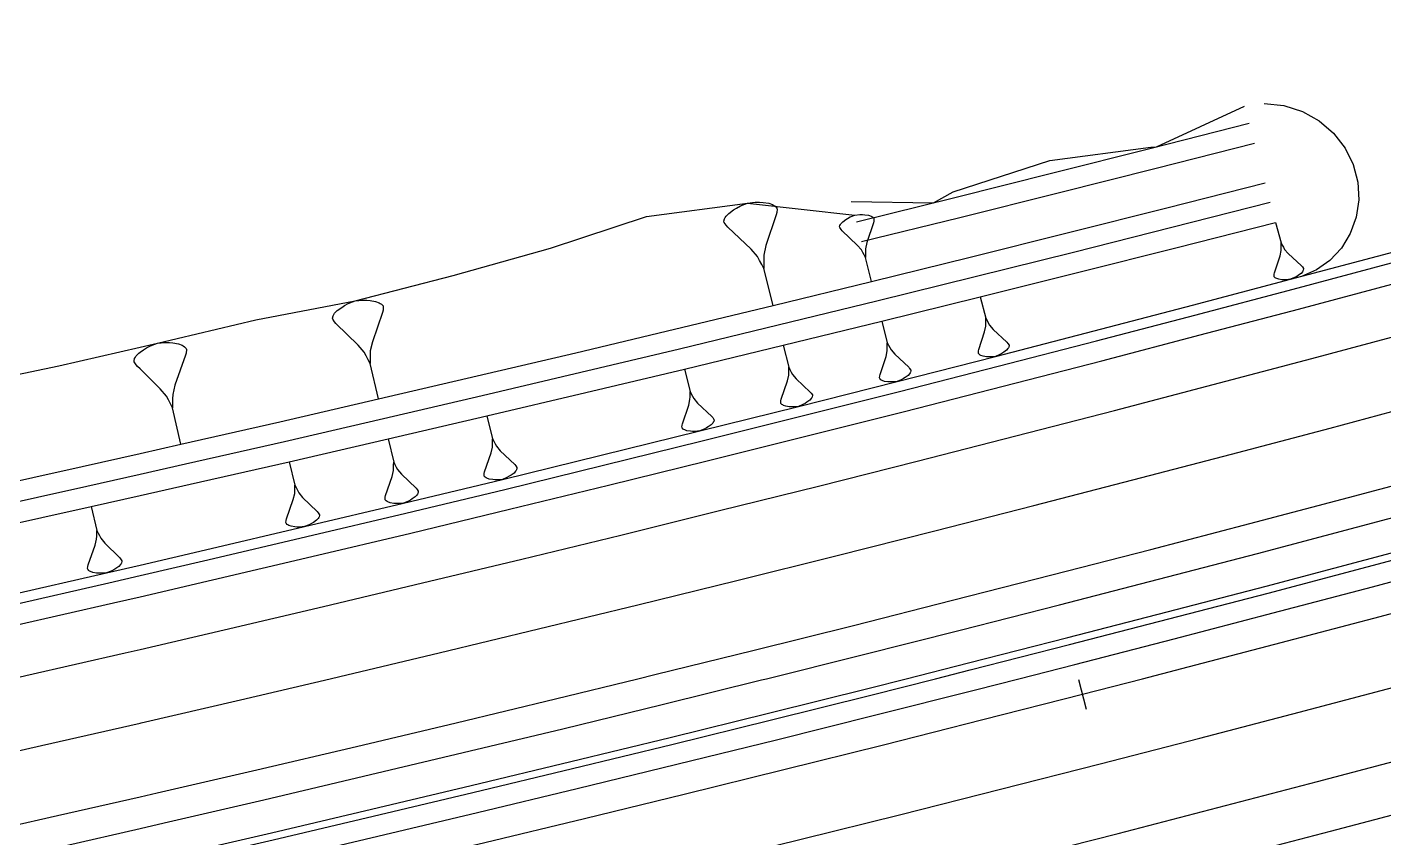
# Model space of a CAD drawing. Extents: x 384551 to 386632, y 802806 to 803252.
# Drawn here: x 385894.5 to 385960.6, y 802892.2 to 802931.8 of the extents above; entities that cross this region are included whole.
import ezdxf

# ---------------------------------------------------------------- set-up
doc = ezdxf.new("R2010")
doc.units = 0
doc.layers.get('0').update_dxf_attribs({"linetype": 'CONTINUOUS'})

msp = doc.modelspace()

# ---------------------------------------------------------------- linework, layer by layer
at = {"color": 7}
for p, q in [((385929.2454, 802923.035), (385929.5922, 802923.1767)), ((385929.5922, 802923.1767), (385929.9649, 802923.2156)), ((385929.9649, 802923.2156), (385930.1834, 802923.2158)), ((385930.1834, 802923.2158), (385930.3504, 802923.2031)), ((385930.3504, 802923.2031), (385930.6332, 802923.1648)), ((385930.6332, 802923.1648), (385930.8132, 802923.1007)), ((385928.5133, 802922.4689), (385928.5518, 802922.5332)), ((385928.5518, 802922.5332), (385928.6802, 802922.6747)), ((385928.6802, 802922.6747), (385928.9114, 802922.842)), ((385928.9114, 802922.842), (385929.0527, 802922.9321)), ((385929.0527, 802922.9321), (385929.2454, 802923.035)), ((385930.9936, 802922.5997), (385930.4937, 802921.1084)), ((385930.8132, 802923.1007), (385930.8775, 802923.0622)), ((385930.8775, 802923.0622), (385930.9418, 802923.0237)), ((385930.9418, 802923.0237), (385931.019, 802922.9338)), ((385931.0192, 802922.7153), (385930.9936, 802922.5997)), ((385931.019, 802922.9338), (385931.0319, 802922.8824)), ((385931.0319, 802922.8824), (385931.0192, 802922.7153)), ((385934.4723, 802922.4315), (385934.597, 802922.4986)), ((385934.597, 802922.4986), (385934.8216, 802922.591)), ((385934.8216, 802922.591), (385935.0631, 802922.6169)), ((385935.0631, 802922.6169), (385935.2047, 802922.6174)), ((385935.2047, 802922.6174), (385935.313, 802922.6095)), ((385935.313, 802922.6095), (385935.4964, 802922.5852)), ((385935.4964, 802922.5852), (385935.6131, 802922.544)), ((385935.6131, 802922.544), (385935.6549, 802922.5191)), ((385935.6549, 802922.5191), (385935.6966, 802922.4943)), ((385935.6966, 802922.4943), (385935.7468, 802922.4362)), ((385928.4492, 802922.2889), (385928.4748, 802922.4046)), ((385928.4621, 802922.2375), (385928.4492, 802922.2889)), ((385928.5522, 802922.0962), (385928.4621, 802922.2375)), ((385928.4748, 802922.4046), (385928.5133, 802922.4689)), ((385928.6294, 802922.0064), (385928.5522, 802922.0962)), ((385929.7742, 802920.9278), (385928.6294, 802922.0064)), ((385934.0823, 802922.0135), (385934.0987, 802922.0886)), ((385934.0908, 802921.9802), (385934.0823, 802922.0135)), ((385934.1494, 802921.8888), (385934.0908, 802921.9802)), ((385934.0987, 802922.0886), (385934.1235, 802922.1303)), ((385934.1235, 802922.1303), (385934.1484, 802922.1721)), ((385934.1484, 802922.1721), (385934.2313, 802922.264)), ((385934.1996, 802921.8307), (385934.1494, 802921.8888)), ((385934.9436, 802921.1337), (385934.1996, 802921.8307)), ((385934.2313, 802922.264), (385934.3809, 802922.3728)), ((385934.3809, 802922.3728), (385934.4723, 802922.4315)), ((385935.731, 802922.2195), (385935.4096, 802921.252)), ((385935.7474, 802922.2946), (385935.731, 802922.2195)), ((385935.7468, 802922.4362), (385935.7553, 802922.4029)), ((385935.7553, 802922.4029), (385935.7474, 802922.2946)), ((385955.3192, 802922.2323), (385955.5846, 802921.2339)), ((385935.4096, 802921.252), (385935.3441, 802920.9519)), ((385955.5846, 802921.2339), (385955.6434, 802921.1274)), ((385955.5864, 802921.1122), (385955.5846, 802921.2339)), ((385930.0829, 802920.5683), (385929.7742, 802920.9278)), ((385930.1859, 802920.3756), (385930.0829, 802920.5683)), ((385930.4937, 802921.1084), (385930.3913, 802920.6457)), ((385930.3913, 802920.6457), (385930.3915, 802920.4272)), ((385935.1444, 802920.9012), (385934.9436, 802921.1337)), ((385935.2115, 802920.7765), (385935.1444, 802920.9012)), ((385935.2786, 802920.6518), (385935.2115, 802920.7765)), ((385935.3457, 802920.5271), (385935.2786, 802920.6518)), ((385935.3441, 802920.9519), (385935.3446, 802920.8103)), ((385935.3446, 802920.8103), (385935.3451, 802920.6687)), ((385935.3451, 802920.6687), (385935.3457, 802920.5271)), ((385935.6415, 802919.3619), (385935.3457, 802920.5271)), ((385955.2696, 802919.7758), (385955.5365, 802920.6103)), ((385955.5365, 802920.6103), (385955.59, 802920.8688)), ((385955.5882, 802920.9905), (385955.5864, 802921.1122)), ((385955.59, 802920.8688), (385955.5882, 802920.9905)), ((385955.6434, 802921.1274), (385955.7023, 802921.0208)), ((385955.7023, 802921.0208), (385955.7611, 802920.9143)), ((385955.7611, 802920.9143), (385955.9359, 802920.7164)), ((385955.9359, 802920.7164), (385956.5819, 802920.1245)), ((385930.2889, 802920.1829), (385930.1859, 802920.3756)), ((385930.3919, 802919.9902), (385930.2889, 802920.1829)), ((385930.3915, 802920.4272), (385930.3917, 802920.2087)), ((385930.3917, 802920.2087), (385930.3919, 802919.9902)), ((385930.8433, 802918.1914), (385930.3919, 802919.9902)), ((385956.6292, 802919.8317), (385956.5588, 802919.7519)), ((385956.5819, 802920.1245), (385956.6256, 802920.075)), ((385956.6256, 802920.075), (385956.6768, 802919.997)), ((385956.6501, 802919.8678), (385956.6292, 802919.8317)), ((385956.6711, 802919.9039), (385956.6501, 802919.8678)), ((385956.6844, 802919.9685), (385956.6711, 802919.9039)), ((385956.6768, 802919.997), (385956.6844, 802919.9685)), ((385955.2505, 802919.618), (385955.2562, 802919.7111)), ((385955.258, 802919.5894), (385955.2505, 802919.618)), ((385955.2562, 802919.7111), (385955.2696, 802919.7758)), ((385955.3017, 802919.54), (385955.258, 802919.5894)), ((385955.3379, 802919.519), (385955.3017, 802919.54)), ((385955.374, 802919.4981), (385955.3379, 802919.519)), ((385955.4747, 802919.4638), (385955.374, 802919.4981)), ((385955.6325, 802919.4446), (385955.4747, 802919.4638)), ((385955.7257, 802919.4388), (385955.6325, 802919.4446)), ((385955.8474, 802919.4406), (385955.7257, 802919.4388)), ((385956.0546, 802919.4652), (385955.8474, 802919.4406)), ((385956.2468, 802919.5468), (385956.0546, 802919.4652)), ((385956.3533, 802919.6056), (385956.2468, 802919.5468)), ((385956.4313, 802919.6569), (385956.3533, 802919.6056)), ((385956.5588, 802919.7519), (385956.4313, 802919.6569)), ((385940.9344, 802918.6074), (385941.2031, 802917.5615)), ((385909.4783, 802917.8054), (385909.6026, 802917.9393)), ((385909.6026, 802917.9393), (385909.8253, 802918.0968)), ((385909.8253, 802918.0968), (385909.9613, 802918.1814)), ((385909.9613, 802918.1814), (385910.1466, 802918.2778)), ((385910.1466, 802918.2778), (385910.4796, 802918.4095)), ((385910.4796, 802918.4095), (385910.8363, 802918.4427)), ((385910.8363, 802918.4427), (385911.0451, 802918.4406)), ((385911.0451, 802918.4406), (385911.2047, 802918.4267)), ((385911.2047, 802918.4267), (385911.4746, 802918.3871)), ((385911.4746, 802918.3871), (385911.6459, 802918.3239)), ((385911.6459, 802918.3239), (385911.707, 802918.2864)), ((385911.707, 802918.2864), (385911.768, 802918.2489)), ((385911.768, 802918.2489), (385911.8408, 802918.1622)), ((385911.8387, 802917.9533), (385911.813, 802917.843)), ((385911.8526, 802918.1129), (385911.8387, 802917.9533)), ((385911.8408, 802918.1622), (385911.8526, 802918.1129)), ((385909.3777, 802917.573), (385909.4034, 802917.6833)), ((385909.3894, 802917.5238), (385909.3777, 802917.573)), ((385909.4741, 802917.3878), (385909.3894, 802917.5238)), ((385909.4034, 802917.6833), (385909.4408, 802917.7444)), ((385909.4408, 802917.7444), (385909.4783, 802917.8054)), ((385909.5469, 802917.301), (385909.4741, 802917.3878)), ((385910.6297, 802916.258), (385909.5469, 802917.301)), ((385911.813, 802917.843), (385911.3194, 802916.4229)), ((385936.1337, 802917.4234), (385936.4031, 802916.3625)), ((385941.2031, 802917.5615), (385941.2637, 802917.4496)), ((385941.2039, 802917.4342), (385941.2031, 802917.5615)), ((385941.2048, 802917.307), (385941.2039, 802917.4342)), ((385941.2056, 802917.1798), (385941.2048, 802917.307)), ((385941.2637, 802917.4496), (385941.3243, 802917.3377)), ((385941.3243, 802917.3377), (385941.3849, 802917.2259)), ((385941.3849, 802917.2259), (385941.5659, 802917.0175)), ((385940.8612, 802916.0401), (385941.1475, 802916.91)), ((385941.1475, 802916.91), (385941.2056, 802917.1798)), ((385941.5659, 802917.0175), (385942.2359, 802916.3932)), ((385899.8126, 802915.7327), (385899.9413, 802915.8698)), ((385899.9413, 802915.8698), (385900, 802915.9108)), ((385900, 802915.9108), (385900.1714, 802916.0305)), ((385900.1714, 802916.0305), (385900.3119, 802916.1168)), ((385900.3119, 802916.1168), (385900.5032, 802916.215)), ((385900.5032, 802916.215), (385900.8467, 802916.3487)), ((385900.8467, 802916.3487), (385901.214, 802916.3809)), ((385901.214, 802916.3809), (385901.4289, 802916.3775)), ((385901.4289, 802916.3775), (385901.5931, 802916.3622)), ((385901.5931, 802916.3622), (385901.8706, 802916.3199)), ((385901.8706, 802916.3199), (385902.0467, 802916.2539)), ((385902.0467, 802916.2539), (385902.1093, 802916.215)), ((385902.1093, 802916.215), (385902.1719, 802916.176)), ((385902.1719, 802916.176), (385902.2464, 802916.0863)), ((385902.243, 802915.8714), (385902.2159, 802915.758)), ((385902.2582, 802916.0356), (385902.243, 802915.8714)), ((385902.2464, 802916.0863), (385902.2582, 802916.0356)), ((385910.921, 802915.911), (385910.6297, 802916.258)), ((385911.0174, 802915.7257), (385910.921, 802915.911)), ((385911.2166, 802915.9817), (385911.2144, 802915.7728)), ((385911.3194, 802916.4229), (385911.2166, 802915.9817)), ((385931.3301, 802916.2516), (385931.6001, 802915.176)), ((385936.3449, 802915.7023), (385936.4045, 802915.9756)), ((385936.4031, 802916.3625), (385936.4642, 802916.2489)), ((385936.4036, 802916.2335), (385936.4031, 802916.3625)), ((385936.4041, 802916.1045), (385936.4036, 802916.2335)), ((385936.4045, 802915.9756), (385936.4041, 802916.1045)), ((385936.4642, 802916.2489), (385936.5253, 802916.1353)), ((385936.5253, 802916.1353), (385936.5864, 802916.0218)), ((385936.5864, 802916.0218), (385936.7692, 802915.8101)), ((385940.8398, 802915.8753), (385940.8467, 802915.9726)), ((385940.8475, 802915.8454), (385940.8398, 802915.8753)), ((385940.8467, 802915.9726), (385940.8612, 802916.0401)), ((385942.0744, 802915.9057), (385941.9925, 802915.8528)), ((385942.2085, 802916.0039), (385942.0744, 802915.9057)), ((385942.2828, 802916.0867), (385942.2085, 802916.0039)), ((385942.2359, 802916.3932), (385942.2812, 802916.3411)), ((385942.2812, 802916.3411), (385942.3341, 802916.2591)), ((385942.305, 802916.1242), (385942.2828, 802916.0867)), ((385942.3272, 802916.1618), (385942.305, 802916.1242)), ((385942.3418, 802916.2292), (385942.3272, 802916.1618)), ((385942.3341, 802916.2591), (385942.3418, 802916.2292)), ((385899.7077, 802915.494), (385899.7348, 802915.6074)), ((385899.7195, 802915.4433), (385899.7077, 802915.494)), ((385899.8059, 802915.3028), (385899.7195, 802915.4433)), ((385899.7348, 802915.6074), (385899.7737, 802915.6701)), ((385899.7737, 802915.6701), (385899.8126, 802915.7327)), ((385899.8803, 802915.2131), (385899.8059, 802915.3028)), ((385900, 802915.0965), (385899.8803, 802915.2131)), ((385902.2159, 802915.758), (385901.6997, 802914.2991)), ((385911.1138, 802915.5404), (385911.0174, 802915.7257)), ((385911.2102, 802915.3552), (385911.1138, 802915.5404)), ((385911.2123, 802915.564), (385911.2102, 802915.3552)), ((385911.6226, 802913.6309), (385911.2102, 802915.3552)), ((385911.2144, 802915.7728), (385911.2123, 802915.564)), ((385936.0523, 802914.8213), (385936.3449, 802915.7023)), ((385936.7692, 802915.8101), (385937.4467, 802915.1754)), ((385940.8927, 802915.7933), (385940.8475, 802915.8454)), ((385940.9303, 802915.7711), (385940.8927, 802915.7933)), ((385940.9679, 802915.7489), (385940.9303, 802915.7711)), ((385941.0729, 802915.7121), (385940.9679, 802915.7489)), ((385941.2377, 802915.6908), (385941.0729, 802915.7121)), ((385941.335, 802915.6839), (385941.2377, 802915.6908)), ((385941.4622, 802915.6847), (385941.335, 802915.6839)), ((385941.6791, 802915.7086), (385941.4622, 802915.6847)), ((385941.8806, 802915.7922), (385941.6791, 802915.7086)), ((385941.9925, 802915.8528), (385941.8806, 802915.7922)), ((385900.9888, 802914.1333), (385900, 802915.0965)), ((385926.5237, 802915.0919), (385926.794, 802914.0022)), ((385931.5392, 802914.5075), (385931.6004, 802914.7841)), ((385931.6001, 802915.176), (385931.6616, 802915.0608)), ((385931.6002, 802915.0454), (385931.6001, 802915.176)), ((385931.6003, 802914.9148), (385931.6002, 802915.0454)), ((385931.6004, 802914.7841), (385931.6003, 802914.9148)), ((385931.6616, 802915.0608), (385931.7232, 802914.9456)), ((385931.7232, 802914.9456), (385931.7848, 802914.8304)), ((385931.7848, 802914.8304), (385931.9694, 802914.6154)), ((385931.9694, 802914.6154), (385932.6539, 802913.9706)), ((385936.0301, 802914.6544), (385936.0374, 802914.753)), ((385936.0378, 802914.624), (385936.0301, 802914.6544)), ((385936.0374, 802914.753), (385936.0523, 802914.8213)), ((385936.0835, 802914.5711), (385936.0378, 802914.624)), ((385936.1215, 802914.5485), (385936.0835, 802914.5711)), ((385936.1596, 802914.5259), (385936.1215, 802914.5485)), ((385937.0848, 802914.5672), (385936.8803, 802914.483)), ((385937.1984, 802914.6283), (385937.0848, 802914.5672)), ((385937.2816, 802914.6817), (385937.1984, 802914.6283)), ((385937.4178, 802914.7808), (385937.2816, 802914.6817)), ((385937.4933, 802914.8645), (385937.4178, 802914.7808)), ((385937.4467, 802915.1754), (385937.4924, 802915.1224)), ((385937.4924, 802915.1224), (385937.5458, 802915.0392)), ((385937.516, 802914.9026), (385937.4933, 802914.8645)), ((385937.5386, 802914.9406), (385937.516, 802914.9026)), ((385937.5535, 802915.0089), (385937.5386, 802914.9406)), ((385937.5458, 802915.0392), (385937.5535, 802915.0089)), ((385901.2867, 802913.7745), (385900.9888, 802914.1333)), ((385901.6997, 802914.2991), (385901.5913, 802913.8456)), ((385926.7937, 802913.8699), (385926.794, 802914.0022)), ((385926.794, 802914.0022), (385926.856, 802913.8854)), ((385926.856, 802913.8854), (385926.918, 802913.7686)), ((385931.2403, 802913.6158), (385931.5392, 802914.5075)), ((385932.6539, 802913.9706), (385932.7, 802913.9168)), ((385932.7, 802913.9168), (385932.7539, 802913.8323)), ((385936.2659, 802914.4883), (385936.1596, 802914.5259)), ((385936.4328, 802914.4662), (385936.2659, 802914.4883)), ((385936.5315, 802914.459), (385936.4328, 802914.4662)), ((385936.6604, 802914.4595), (385936.5315, 802914.459)), ((385936.8803, 802914.483), (385936.6604, 802914.4595)), ((385901.3849, 802913.5833), (385901.2867, 802913.7745)), ((385901.483, 802913.392), (385901.3849, 802913.5833)), ((385901.5812, 802913.2008), (385901.483, 802913.392)), ((385901.5846, 802913.4157), (385901.5812, 802913.2008)), ((385901.588, 802913.6306), (385901.5846, 802913.4157)), ((385901.5913, 802913.8456), (385901.588, 802913.6306)), ((385926.4254, 802912.4236), (385926.7305, 802913.3255)), ((385926.7305, 802913.3255), (385926.7932, 802913.6054)), ((385926.7932, 802913.6054), (385926.7935, 802913.7377)), ((385926.7935, 802913.7377), (385926.7937, 802913.8699)), ((385926.918, 802913.7686), (385926.98, 802913.6518)), ((385926.98, 802913.6518), (385927.1663, 802913.4336)), ((385927.1663, 802913.4336), (385927.8575, 802912.7788)), ((385931.2174, 802913.4467), (385931.225, 802913.5467)), ((385931.2251, 802913.416), (385931.2174, 802913.4467)), ((385931.225, 802913.5467), (385931.2403, 802913.6158)), ((385931.2713, 802913.3623), (385931.2251, 802913.416)), ((385931.3097, 802913.3393), (385931.2713, 802913.3623)), ((385931.3482, 802913.3162), (385931.3097, 802913.3393)), ((385931.4558, 802913.2779), (385931.3482, 802913.3162)), ((385931.6248, 802913.255), (385931.4558, 802913.2779)), ((385931.7247, 802913.2474), (385931.6248, 802913.255)), ((385931.8554, 802913.2475), (385931.7247, 802913.2474)), ((385932.0782, 802913.2708), (385931.8554, 802913.2475)), ((385932.2856, 802913.3555), (385932.0782, 802913.2708)), ((385932.4008, 802913.4171), (385932.2856, 802913.3555)), ((385932.4853, 802913.4709), (385932.4008, 802913.4171)), ((385932.6235, 802913.571), (385932.4853, 802913.4709)), ((385932.7003, 802913.6556), (385932.6235, 802913.571)), ((385932.7233, 802913.694), (385932.7003, 802913.6556)), ((385932.7463, 802913.7324), (385932.7233, 802913.694)), ((385932.7616, 802913.8016), (385932.7463, 802913.7324)), ((385932.7539, 802913.8323), (385932.7616, 802913.8016)), ((385901.9958, 802911.4237), (385901.5812, 802913.2008)), ((385916.9025, 802912.809), (385917.1729, 802911.6923)), ((385927.8575, 802912.7788), (385927.9041, 802912.7242)), ((385927.9041, 802912.7242), (385927.9584, 802912.6385)), ((385927.9661, 802912.6074), (385927.9504, 802912.5374)), ((385927.9584, 802912.6385), (385927.9661, 802912.6074)), ((385926.4017, 802912.2525), (385926.4097, 802912.3536)), ((385926.4094, 802912.2213), (385926.4017, 802912.2525)), ((385926.456, 802912.1668), (385926.4094, 802912.2213)), ((385926.4097, 802912.3536), (385926.4254, 802912.4236)), ((385926.4949, 802912.1434), (385926.456, 802912.1668)), ((385926.5337, 802912.12), (385926.4949, 802912.1434)), ((385926.6426, 802912.0809), (385926.5337, 802912.12)), ((385926.8137, 802912.0572), (385926.6426, 802912.0809)), ((385926.9148, 802912.0492), (385926.8137, 802912.0572)), ((385927.0471, 802912.049), (385926.9148, 802912.0492)), ((385927.2727, 802912.0719), (385927.0471, 802912.049)), ((385927.4829, 802912.1571), (385927.2727, 802912.0719)), ((385927.5997, 802912.2191), (385927.4829, 802912.1571)), ((385927.6854, 802912.2734), (385927.5997, 802912.2191)), ((385927.8256, 802912.3743), (385927.6854, 802912.2734)), ((385927.9036, 802912.4597), (385927.8256, 802912.3743)), ((385927.927, 802912.4986), (385927.9036, 802912.4597)), ((385927.9504, 802912.5374), (385927.927, 802912.4986)), ((385912.0878, 802911.6858), (385912.358, 802910.5563)), ((385917.1041, 802911.0001), (385917.1699, 802911.2863)), ((385917.1699, 802911.2863), (385917.1709, 802911.4216)), ((385917.1709, 802911.4216), (385917.1719, 802911.557)), ((385917.1719, 802911.557), (385917.1729, 802911.6923)), ((385917.1729, 802911.6923), (385917.2357, 802911.5724)), ((385917.2357, 802911.5724), (385917.2985, 802911.4525)), ((385917.2985, 802911.4525), (385917.3613, 802911.3326)), ((385917.3613, 802911.3326), (385917.5507, 802911.1083)), ((385907.2704, 802910.5748), (385907.5401, 802909.4329)), ((385916.7867, 802910.0789), (385917.1041, 802911.0001)), ((385917.5507, 802911.1083), (385918.2543, 802910.4343)), ((385912.2864, 802909.8568), (385912.3538, 802910.1459)), ((385912.3538, 802910.1459), (385912.3552, 802910.2827)), ((385912.3552, 802910.2827), (385912.3566, 802910.4195)), ((385912.3566, 802910.4195), (385912.358, 802910.5563)), ((385912.358, 802910.5563), (385912.4211, 802910.4349)), ((385912.4211, 802910.4349), (385912.4843, 802910.3135)), ((385912.4843, 802910.3135), (385912.5474, 802910.1922)), ((385912.5474, 802910.1922), (385912.7383, 802909.9649)), ((385912.7383, 802909.9649), (385913.4476, 802909.2816)), ((385916.7615, 802909.904), (385916.7703, 802910.0074)), ((385916.7703, 802910.0074), (385916.7867, 802910.0789)), ((385918.0753, 802909.9181), (385917.9873, 802909.863)), ((385918.2194, 802910.0205), (385918.0753, 802909.9181)), ((385918.2997, 802910.1075), (385918.2194, 802910.0205)), ((385918.2543, 802910.4343), (385918.3017, 802910.3782)), ((385918.3239, 802910.1471), (385918.2997, 802910.1075)), ((385918.3017, 802910.3782), (385918.3568, 802910.2902)), ((385918.348, 802910.1867), (385918.3239, 802910.1471)), ((385918.3645, 802910.2583), (385918.348, 802910.1867)), ((385918.3568, 802910.2902), (385918.3645, 802910.2583)), ((385907.5365, 802909.1564), (385907.5383, 802909.2947)), ((385907.5383, 802909.2947), (385907.5401, 802909.4329)), ((385907.5401, 802909.4329), (385907.6036, 802909.3101)), ((385907.6036, 802909.3101), (385907.6671, 802909.1873)), ((385911.9631, 802908.9265), (385912.2864, 802909.8568)), ((385913.4476, 802909.2816), (385913.4953, 802909.2247)), ((385916.7693, 802909.872), (385916.7615, 802909.904)), ((385916.8166, 802909.816), (385916.7693, 802909.872)), ((385916.8562, 802909.7918), (385916.8166, 802909.816)), ((385916.8959, 802909.7676), (385916.8562, 802909.7918)), ((385917.007, 802909.727), (385916.8959, 802909.7676)), ((385917.182, 802909.7018), (385917.007, 802909.727)), ((385917.2854, 802909.6931), (385917.182, 802909.7018)), ((385917.4208, 802909.692), (385917.2854, 802909.6931)), ((385917.6518, 802909.7142), (385917.4208, 802909.692)), ((385917.8675, 802909.8002), (385917.6518, 802909.7142)), ((385917.9873, 802909.863), (385917.8675, 802909.8002)), ((385907.1366, 802907.7874), (385907.4659, 802908.7264)), ((385907.4659, 802908.7264), (385907.5348, 802909.0182)), ((385907.5348, 802909.0182), (385907.5365, 802909.1564)), ((385907.6671, 802909.1873), (385907.7305, 802909.0645)), ((385907.7305, 802909.0645), (385907.9227, 802908.8343)), ((385907.9227, 802908.8343), (385908.6374, 802908.1419)), ((385911.9371, 802908.7497), (385911.9462, 802908.8542)), ((385911.9448, 802908.7174), (385911.9371, 802908.7497)), ((385911.9925, 802908.6606), (385911.9448, 802908.7174)), ((385911.9462, 802908.8542), (385911.9631, 802908.9265)), ((385912.0325, 802908.6361), (385911.9925, 802908.6606)), ((385912.0725, 802908.6115), (385912.0325, 802908.6361)), ((385912.1848, 802908.5701), (385912.0725, 802908.6115)), ((385913.0547, 802908.6417), (385912.8365, 802908.5554)), ((385913.1761, 802908.7049), (385913.0547, 802908.6417)), ((385913.2652, 802908.7603), (385913.1761, 802908.7049)), ((385913.4111, 802908.8634), (385913.2652, 802908.7603)), ((385913.4925, 802908.9511), (385913.4111, 802908.8634)), ((385913.517, 802908.9911), (385913.4925, 802908.9511)), ((385913.4953, 802909.2247), (385913.5507, 802909.1357)), ((385913.5416, 802909.0311), (385913.517, 802908.9911)), ((385913.5584, 802909.1034), (385913.5416, 802909.0311)), ((385913.5507, 802909.1357), (385913.5584, 802909.1034)), ((385897.6274, 802908.3894), (385897.8959, 802907.2239)), ((385908.6374, 802908.1419), (385908.6855, 802908.0844)), ((385908.6855, 802908.0844), (385908.7412, 802907.9942)), ((385908.7489, 802907.9616), (385908.7317, 802907.8886)), ((385908.7412, 802907.9942), (385908.7489, 802907.9616)), ((385912.3616, 802908.5442), (385912.1848, 802908.5701)), ((385912.4661, 802908.5351), (385912.3616, 802908.5442)), ((385912.6029, 802908.5337), (385912.4661, 802908.5351)), ((385912.8365, 802908.5554), (385912.6029, 802908.5337)), ((385907.1099, 802907.6088), (385907.1194, 802907.7144)), ((385907.1176, 802907.5762), (385907.1099, 802907.6088)), ((385907.1656, 802907.5187), (385907.1176, 802907.5762)), ((385907.1194, 802907.7144), (385907.1366, 802907.7874)), ((385907.2059, 802907.4937), (385907.1656, 802907.5187)), ((385907.2463, 802907.4688), (385907.2059, 802907.4937)), ((385907.3596, 802907.4267), (385907.2463, 802907.4688)), ((385907.5381, 802907.4), (385907.3596, 802907.4267)), ((385907.6437, 802907.3905), (385907.5381, 802907.4)), ((385907.7819, 802907.3887), (385907.6437, 802907.3905)), ((385908.018, 802907.41), (385907.7819, 802907.3887)), ((385908.2387, 802907.4966), (385908.018, 802907.41)), ((385908.3615, 802907.56), (385908.2387, 802907.4966)), ((385908.4517, 802907.6158), (385908.3615, 802907.56)), ((385908.5994, 802907.7196), (385908.4517, 802907.6158)), ((385908.6819, 802907.808), (385908.5994, 802907.7196)), ((385908.7068, 802907.8483), (385908.6819, 802907.808)), ((385908.7317, 802907.8886), (385908.7068, 802907.8483)), ((385897.8163, 802906.5042), (385897.8881, 802906.8013)), ((385897.8881, 802906.8013), (385897.8907, 802906.9422)), ((385897.8907, 802906.9422), (385897.8933, 802907.083)), ((385897.8933, 802907.083), (385897.8959, 802907.2239)), ((385897.8959, 802907.2239), (385897.9599, 802907.0984)), ((385897.9599, 802907.0984), (385898.0239, 802906.9729)), ((385898.0239, 802906.9729), (385898.0879, 802906.8473)), ((385898.0879, 802906.8473), (385898.2824, 802906.6116)), ((385898.2824, 802906.6116), (385899.007, 802905.9019)), ((385897.4753, 802905.549), (385897.8163, 802906.5042)), ((385897.447, 802905.3671), (385897.4573, 802905.4747)), ((385897.4547, 802905.3338), (385897.447, 802905.3671)), ((385897.5033, 802905.2749), (385897.4547, 802905.3338)), ((385897.4573, 802905.4747), (385897.4753, 802905.549)), ((385898.7225, 802905.3103), (385898.597, 802905.2464)), ((385898.8147, 802905.3667), (385898.7225, 802905.3103)), ((385898.9659, 802905.4716), (385898.8147, 802905.3667)), ((385899.0504, 802905.5612), (385898.9659, 802905.4716)), ((385899.007, 802905.9019), (385899.0557, 802905.843)), ((385899.0761, 802905.6022), (385899.0504, 802905.5612)), ((385899.0557, 802905.843), (385899.112, 802905.7507)), ((385899.1017, 802905.6432), (385899.0761, 802905.6022)), ((385899.1197, 802905.7174), (385899.1017, 802905.6432)), ((385899.112, 802905.7507), (385899.1197, 802905.7174)), ((385897.5443, 802905.2493), (385897.5033, 802905.2749)), ((385897.5853, 802905.2237), (385897.5443, 802905.2493)), ((385897.7005, 802905.1801), (385897.5853, 802905.2237)), ((385897.8824, 802905.1518), (385897.7005, 802905.1801)), ((385897.9899, 802905.1416), (385897.8824, 802905.1518)), ((385898.1308, 802905.1389), (385897.9899, 802905.1416)), ((385898.3716, 802905.1593), (385898.1308, 802905.1389)), ((385898.597, 802905.2464), (385898.3716, 802905.1593))]:
    msp.add_line(p, q, dxfattribs=at)
at = {"color": 3}
msp.add_line((385945.722, 802899.9695), (385946.0952, 802898.5167), dxfattribs=at)
at = {"color": 1, "linetype": 'CONTINUOUS'}
for points in [[(385900, 802905.5369), (385903.1964, 802906.278), (385908.018, 802907.41), (385912.8365, 802908.5554), (385917.6518, 802909.7142), (385922.4639, 802910.8864), (385927.2727, 802912.0719), (385932.0782, 802913.2708), (385936.8803, 802914.483), (385941.6791, 802915.7086), (385946.4744, 802916.9475), (385951.2663, 802918.1997), (385956.0546, 802919.4652), (385960.8395, 802920.744), (385965.6207, 802922.0361), (385970.3984, 802923.3414), (385975.1724, 802924.6601), (385979.9427, 802925.9919), (385984.7094, 802927.3371), (385989.4722, 802928.6955), (385994.2313, 802930.067), (385998.229, 802931.2303), (385998.9865, 802931.4519), (386000, 802931.7501)], [(385935.1493, 802921.3004), (385939.9393, 802922.4817), (385944.7263, 802923.675), (385949.5105, 802924.8805), (385954.2918, 802926.0981)], [(385900, 802910.974), (385901.9958, 802911.4237), (385906.8105, 802912.5212), (385911.6226, 802913.6309), (385916.4319, 802914.7528), (385921.2385, 802915.8869), (385926.0423, 802917.0331), (385930.8433, 802918.1914), (385935.6415, 802919.3619), (385940.4369, 802920.5445), (385945.2293, 802921.7393), (385950.0189, 802922.9462), (385954.8055, 802924.1652)], [(385900, 802905.0236), (385903.31, 802905.7911), (385908.133, 802906.9234), (385912.9528, 802908.0691), (385917.7695, 802909.2283), (385922.5829, 802910.4007), (385927.3931, 802911.5866), (385932.1999, 802912.7858), (385937.0034, 802913.9984), (385941.8035, 802915.2243), (385946.6001, 802916.4635), (385951.3934, 802917.7161), (385956.1831, 802918.9819), (385960.9692, 802920.2611), (385965.883, 802921.0711), (385970.6633, 802922.3772), (385975.44, 802923.6965)], [(385937.3195, 802900), (385940.3627, 802900.7682), (385945.1995, 802902.0035), (385950.0329, 802903.2522), (385954.8628, 802904.5144), (385959.6892, 802905.7899), (385964.512, 802907.0789), (385969.3312, 802908.3812), (385974.1468, 802909.6969), (385978.9587, 802911.026), (385983.7669, 802912.3685), (385988.5713, 802913.7243), (385993.372, 802915.0934), (385998.1688, 802916.4759), (386000, 802917.0088)], [(385938.7494, 802900), (385940.4488, 802900.429), (385945.2866, 802901.6645), (385950.1209, 802902.9135), (385954.9518, 802904.1759), (385959.7791, 802905.4517), (385964.6028, 802906.7409), (385969.423, 802908.0435), (385974.2395, 802909.3594), (385979.0523, 802910.6888), (385983.8614, 802912.0315), (385988.6668, 802913.3876), (385993.4684, 802914.757), (385998.2662, 802916.1397), (386000, 802916.6442)], [(385848.4174, 802900), (385848.8771, 802900.0902), (385853.7198, 802901.0535), (385858.5602, 802902.0291), (385863.3981, 802903.0168), (385868.2474, 802903.9516), (385873.0524, 802905.0945), (385877.8827, 802906.1188), (385882.7105, 802907.1554), (385887.5357, 802908.2042), (385892.3584, 802909.2652), (385897.1784, 802910.3383), (385900, 802910.974)], [(385875.2722, 802900), (385879.0419, 802900.819), (385883.8788, 802901.8839), (385888.7127, 802902.9623), (385893.5437, 802904.0541), (385898.3716, 802905.1593), (385900, 802905.5369)], [(385877.6273, 802900), (385879.1487, 802900.3305), (385883.987, 802901.3958), (385888.8223, 802902.4745), (385893.6546, 802903.5666), (385898.4838, 802904.6721), (385900, 802905.0236)], [(385900, 802890.6571), (385901.6269, 802891.0295), (385906.4909, 802892.1572), (385911.3518, 802893.2985), (385916.2095, 802894.4532), (385921.064, 802895.6214), (385925.9152, 802896.8031), (385930.7631, 802897.9983), (385935.6076, 802899.2069), (385938.7494, 802900)], [(385900, 802891.0161), (385901.5483, 802891.3706), (385906.4114, 802892.4981), (385911.2713, 802893.6391), (385916.1281, 802894.7936), (385920.9816, 802895.9616), (385925.8319, 802897.143), (385930.6788, 802898.338), (385935.5224, 802899.5464), (385937.3195, 802900)]]:
    msp.add_lwpolyline(points, dxfattribs=at)
at = {"color": 2, "linetype": 'CONTINUOUS'}
for points in [[(385900, 802903.9971), (385903.5372, 802904.8172), (385908.3629, 802905.9502), (385913.1855, 802907.0966), (385918.0048, 802908.2563), (385922.8209, 802909.4295), (385927.6338, 802910.616), (385932.4433, 802911.8159), (385937.2495, 802913.0292), (385942.0523, 802914.2557), (385946.8516, 802915.4957), (385951.6475, 802916.7489), (385956.4399, 802918.0155), (385961.2288, 802919.2954), (385966.0141, 802920.5886), (385970.7958, 802921.895), (385975.5738, 802923.2148), (385980.3481, 802924.5478), (385985.1188, 802925.894), (385989.8856, 802927.2535), (385994.6487, 802928.6263), (385998.6497, 802929.7905), (385999.4079, 802930.0123), (386000, 802930.1865)], [(385930.5243, 802900), (385935.1208, 802901.1467), (385939.9566, 802902.3675), (385944.789, 802903.6016), (385949.618, 802904.8492), (385954.4434, 802906.1102), (385959.2654, 802907.3846), (385964.0837, 802908.6723), (385968.8985, 802909.9735), (385973.7097, 802911.288), (385978.5172, 802912.6159), (385983.3209, 802913.9571), (385988.121, 802915.3117), (385992.9172, 802916.6795), (385997.7096, 802918.0608), (386000, 802918.7272)], [(385942.8103, 802900), (385945.5354, 802900.696), (385950.3724, 802901.9456), (385955.2059, 802903.2087), (385960.0359, 802904.4852), (385964.8624, 802905.7751), (385969.6852, 802907.0784), (385974.5044, 802908.3952), (385979.3199, 802909.7253), (385984.1317, 802911.0687), (385988.9397, 802912.4255), (385993.744, 802913.7957), (385998.5444, 802915.1792), (386000, 802915.6028)], [(385882.2981, 802900), (385884.2034, 802900.4195), (385889.0414, 802901.4988), (385893.8764, 802902.5915), (385898.7083, 802903.6976), (385900, 802903.9971)], [(385900, 802878.3466), (385904.321, 802879.3358), (385909.2175, 802880.4711), (385914.1108, 802881.6199), (385919.0009, 802882.7824), (385923.8878, 802883.9584), (385928.7714, 802885.148), (385933.6517, 802886.3511), (385938.5286, 802887.5678), (385943.4021, 802888.7981), (385948.2721, 802890.0418), (385953.1387, 802891.2991), (385958.0018, 802892.5699), (385962.8614, 802893.8543), (385967.7173, 802895.1521), (385972.5696, 802896.4634), (385977.4183, 802897.7881), (385982.2633, 802899.1264), (385985.3923, 802900)], [(385900, 802892.7088), (385901.1779, 802892.9784), (385906.0365, 802894.1049), (385910.892, 802895.2449), (385915.7443, 802896.3983), (385920.5933, 802897.5652), (385925.4391, 802898.7456), (385930.2816, 802899.9395), (385930.5243, 802900)], [(385900, 802889.6312), (385901.8514, 802890.055), (385906.7181, 802891.1834), (385911.5817, 802892.3252), (385916.4421, 802893.4806), (385921.2993, 802894.6495), (385926.1532, 802895.8318), (385931.0038, 802897.0277), (385935.851, 802898.237), (385940.6949, 802899.4597), (385942.8103, 802900)], [(385800, 802872.7127), (385803.4023, 802873.2949), (385808.316, 802874.1499), (385813.2273, 802875.0185), (385818.1361, 802875.9007), (385823.0425, 802876.7966), (385827.9464, 802877.7061), (385832.8477, 802878.6292), (385837.7464, 802879.5659), (385842.6426, 802880.5162), (385847.536, 802881.4801), (385852.4268, 802882.4576), (385857.3148, 802883.4487), (385862.2001, 802884.4534), (385867.0825, 802885.4716), (385871.9621, 802886.5034), (385876.8389, 802887.5488), (385881.7127, 802888.6076), (385886.5835, 802889.6801), (385891.4513, 802890.766), (385896.3161, 802891.8655), (385900, 802892.7088)]]:
    msp.add_lwpolyline(points, dxfattribs=at)
at = {"color": 7, "linetype": 'CONTINUOUS'}
for points in [[(385934.6527, 802923.2563), (385938.6577, 802923.1955), (385939.6208, 802923.7214), (385944.3173, 802925.2495), (385949.2436, 802925.8963), (385949.5186, 802925.9145), (385953.8126, 802927.901)], [(385900, 802901.4308), (385904.1052, 802902.3826), (385908.9377, 802903.5172), (385913.767, 802904.6651), (385918.5931, 802905.8265), (385923.416, 802907.0013), (385928.2356, 802908.1895), (385933.0518, 802909.3911), (385937.8647, 802910.606), (385942.6743, 802911.8344), (385947.4803, 802913.076), (385952.283, 802914.331), (385957.0821, 802915.5994), (385961.8776, 802916.881), (385966.6696, 802918.176), (385971.458, 802919.4843), (385976.2427, 802920.8059), (385981.0238, 802922.1408), (385985.8011, 802923.4889), (385990.5746, 802924.8504), (385995.3444, 802926.225), (385999.351, 802927.3909), (386000, 802927.5807)], [(385934.9032, 802922.2696), (385939.6905, 802923.4502), (385944.4749, 802924.6429), (385949.2563, 802925.8477), (385954.0349, 802927.0646)], [(385909.2699, 802900), (385909.7424, 802900.1109), (385914.5812, 802901.2612), (385919.4167, 802902.4248), (385924.249, 802903.6019), (385929.0781, 802904.7924), (385933.9038, 802905.9964), (385938.7261, 802907.2137), (385943.545, 802908.4444), (385948.3605, 802909.6885), (385953.1726, 802910.946), (385957.9811, 802912.2168), (385962.786, 802913.501), (385967.5874, 802914.7985), (385972.3852, 802916.1094), (385977.1793, 802917.4335), (385981.9697, 802918.771), (385986.7563, 802920.1218), (385991.5392, 802921.4859), (385996.3183, 802922.8633), (386000, 802923.9346)], [(385955.0623, 802923.1988), (385950.273, 802921.9791), (385945.4808, 802920.7715), (385940.6856, 802919.576), (385935.8876, 802918.3927), (385931.0867, 802917.2215), (385926.283, 802916.0625), (385921.4765, 802914.9156), (385916.6672, 802913.7809), (385911.8552, 802912.6584), (385907.0404, 802911.548), (385902.223, 802910.4498), (385900, 802909.949)], [(385900, 802916.1535), (385900.8467, 802916.3487), (385905.6388, 802917.4812), (385910.4796, 802918.4095), (385915.2485, 802919.6404), (385919.9908, 802920.9782), (385924.6792, 802922.5293), (385929.5922, 802923.1767), (385934.8216, 802922.591)], [(385900, 802908.924), (385902.4502, 802909.476), (385907.2704, 802910.5748), (385912.0878, 802911.6858), (385916.9025, 802912.809), (385921.7145, 802913.9443), (385926.5237, 802915.0919), (385931.3301, 802916.2516), (385936.1337, 802917.4234), (385940.9344, 802918.6074), (385945.7323, 802919.8036), (385950.5272, 802921.0119), (385955.3192, 802922.2323)], [(385924.2507, 802900), (385925.0821, 802900.2025), (385929.9206, 802901.3954), (385934.7557, 802902.6016), (385939.5875, 802903.8213), (385944.4158, 802905.0545), (385949.2407, 802906.301), (385954.0622, 802907.5609), (385958.8801, 802908.8342), (385963.6944, 802910.1209), (385968.5052, 802911.421), (385973.3123, 802912.7344), (385978.1158, 802914.0612), (385982.9155, 802915.4013), (385987.7116, 802916.7547), (385992.5038, 802918.1215), (385997.2922, 802919.5015), (386000, 802920.2894)], [(385829.2092, 802900), (385833.6168, 802901.0011), (385838.4177, 802902.1227), (385843.2135, 802903.2642), (385848.0147, 802904.3741), (385852.8133, 802905.493), (385857.609, 802906.6217), (385862.3997, 802907.7708), (385867.1988, 802908.8771), (385871.9642, 802910.137), (385876.7767, 802911.1757), (385881.5734, 802912.2862), (385886.3928, 802913.2942), (385891.2275, 802914.2366), (385896.0486, 802915.2423), (385900, 802916.1535)], [(385948.8382, 802900), (385950.7496, 802900.4938), (385955.5872, 802901.758), (385960.4212, 802903.0355), (385965.2517, 802904.3265), (385970.0785, 802905.6309), (385974.9017, 802906.9487), (385979.7213, 802908.28), (385984.5371, 802909.6245), (385989.3491, 802910.9825), (385994.1574, 802912.3538), (385998.9619, 802913.7385), (386000, 802914.0406)], [(385900, 802909.949), (385897.4029, 802909.3639), (385892.5802, 802908.2901), (385887.7548, 802907.2285), (385882.9269, 802906.1791), (385878.0964, 802905.1419), (385873.2633, 802904.117), (385868.4556, 802902.9735), (385863.6036, 802902.0381), (385858.763, 802901.0498), (385853.9199, 802900.0737), (385853.5492, 802900)], [(385858.6154, 802900), (385858.9658, 802900.0706), (385863.8091, 802901.0595), (385868.6639, 802901.9954), (385873.4743, 802903.1395), (385878.31, 802904.165), (385883.1432, 802905.2028), (385887.9739, 802906.2528), (385892.802, 802907.315), (385897.6274, 802908.3894), (385900, 802908.924)], [(385893.7505, 802900), (385894.4309, 802900.1538), (385899.2696, 802901.2615), (385900, 802901.4308)], [(385900, 802880.9113), (385903.7597, 802881.772), (385908.6494, 802882.9057), (385913.536, 802884.053), (385918.4194, 802885.2138), (385923.2995, 802886.3882), (385928.1763, 802887.5761), (385933.0499, 802888.7776), (385937.92, 802889.9926), (385942.7868, 802891.2212), (385947.6501, 802892.4632), (385952.51, 802893.7188), (385957.3664, 802894.9878), (385962.2192, 802896.2704), (385967.0685, 802897.5664), (385971.9141, 802898.8759), (385976.0284, 802900)], [(385900, 802884.5019), (385902.9739, 802885.1827), (385907.8542, 802886.3141), (385912.7313, 802887.4592), (385917.6052, 802888.6178), (385922.4759, 802889.7899), (385927.3433, 802890.9755), (385932.2074, 802892.1747), (385937.0681, 802893.3874), (385941.9254, 802894.6135), (385946.7794, 802895.8532), (385951.6298, 802897.1063), (385956.4768, 802898.3729), (385961.3202, 802899.653), (385962.6187, 802900)], [(385900, 802897.8381), (385900.0554, 802897.8508), (385904.9004, 802898.9741), (385909.2699, 802900)], [(385900, 802894.2476), (385900.8411, 802894.4401), (385905.6957, 802895.5657), (385910.5471, 802896.7047), (385915.3953, 802897.8572), (385920.2404, 802899.0231), (385924.2507, 802900)], [(385900, 802888.0924), (385902.1882, 802888.5933), (385907.059, 802889.7226), (385911.9266, 802890.8654), (385916.791, 802892.0218), (385921.6523, 802893.1916), (385926.5102, 802894.3749), (385931.3649, 802895.5718), (385936.2162, 802896.7821), (385941.0641, 802898.0059), (385945.9086, 802899.2431), (385948.8382, 802900)], [(385800, 802877.7854), (385802.5521, 802878.2221), (385807.452, 802879.0747), (385812.3497, 802879.9409), (385817.2448, 802880.8206), (385822.1375, 802881.714), (385827.0278, 802882.621), (385831.9154, 802883.5415), (385836.8005, 802884.4756), (385841.683, 802885.4233), (385846.5629, 802886.3845), (385851.44, 802887.3593), (385856.3144, 802888.3476), (385861.1861, 802889.3495), (385866.055, 802890.3649), (385870.921, 802891.3938), (385875.7841, 802892.4363), (385880.6443, 802893.4922), (385885.5016, 802894.5616), (385890.3559, 802895.6445), (385895.2072, 802896.7409), (385900, 802897.8381)], [(385800, 802874.2345), (385803.1472, 802874.7731), (385808.0568, 802875.6273), (385812.964, 802876.4952), (385817.8687, 802877.3767), (385822.771, 802878.2718), (385827.6708, 802879.1805), (385832.568, 802880.1029), (385837.4627, 802881.0388), (385842.3547, 802881.9883), (385847.2441, 802882.9515), (385852.1308, 802883.9281), (385857.0147, 802884.9184), (385861.8959, 802885.9222), (385866.7743, 802886.9396), (385871.6498, 802887.9705), (385876.5224, 802889.015), (385881.3922, 802890.073), (385886.2589, 802891.1445), (385891.1227, 802892.2296), (385895.9835, 802893.3281), (385900, 802894.2476)]]:
    msp.add_lwpolyline(points, dxfattribs=at)
at = {"color": 252, "linetype": 'CONTINUOUS'}
msp.add_lwpolyline([(385954.7717, 802928.0293), (385955.7279, 802927.925), (385956.6314, 802927.636), (385957.4476, 802927.1789), (385958.146, 802926.5767), (385958.7021, 802925.8576), (385959.0975, 802925.0537), (385959.321, 802924.1999), (385959.3687, 802923.3318), (385959.2439, 802922.4847), (385958.9568, 802921.692), (385958.5239, 802920.984), (385957.9672, 802920.3865), (385957.313, 802919.92), (385956.5908, 802919.5992), (385956.0545, 802919.4646)], dxfattribs=at)
at = {"color": 3, "linetype": 'CONTINUOUS'}
for points in [[(385948.8382, 802900), (385950.7496, 802900.4938), (385955.5872, 802901.758), (385960.4212, 802903.0355), (385965.2517, 802904.3265), (385970.0785, 802905.6309), (385974.9017, 802906.9487), (385979.7213, 802908.28), (385984.5371, 802909.6245), (385989.3491, 802910.9825), (385994.1574, 802912.3538), (385998.9619, 802913.7385), (386000, 802914.0406)], [(385900, 802888.0924), (385902.1882, 802888.5933), (385907.059, 802889.7226), (385911.9266, 802890.8654), (385916.791, 802892.0218), (385921.6523, 802893.1916), (385926.5102, 802894.3749), (385931.3649, 802895.5718), (385936.2162, 802896.7821), (385941.0641, 802898.0059), (385945.9086, 802899.2431), (385948.8382, 802900)]]:
    msp.add_lwpolyline(points, dxfattribs=at)

doc.saveas('drawing.dxf')
